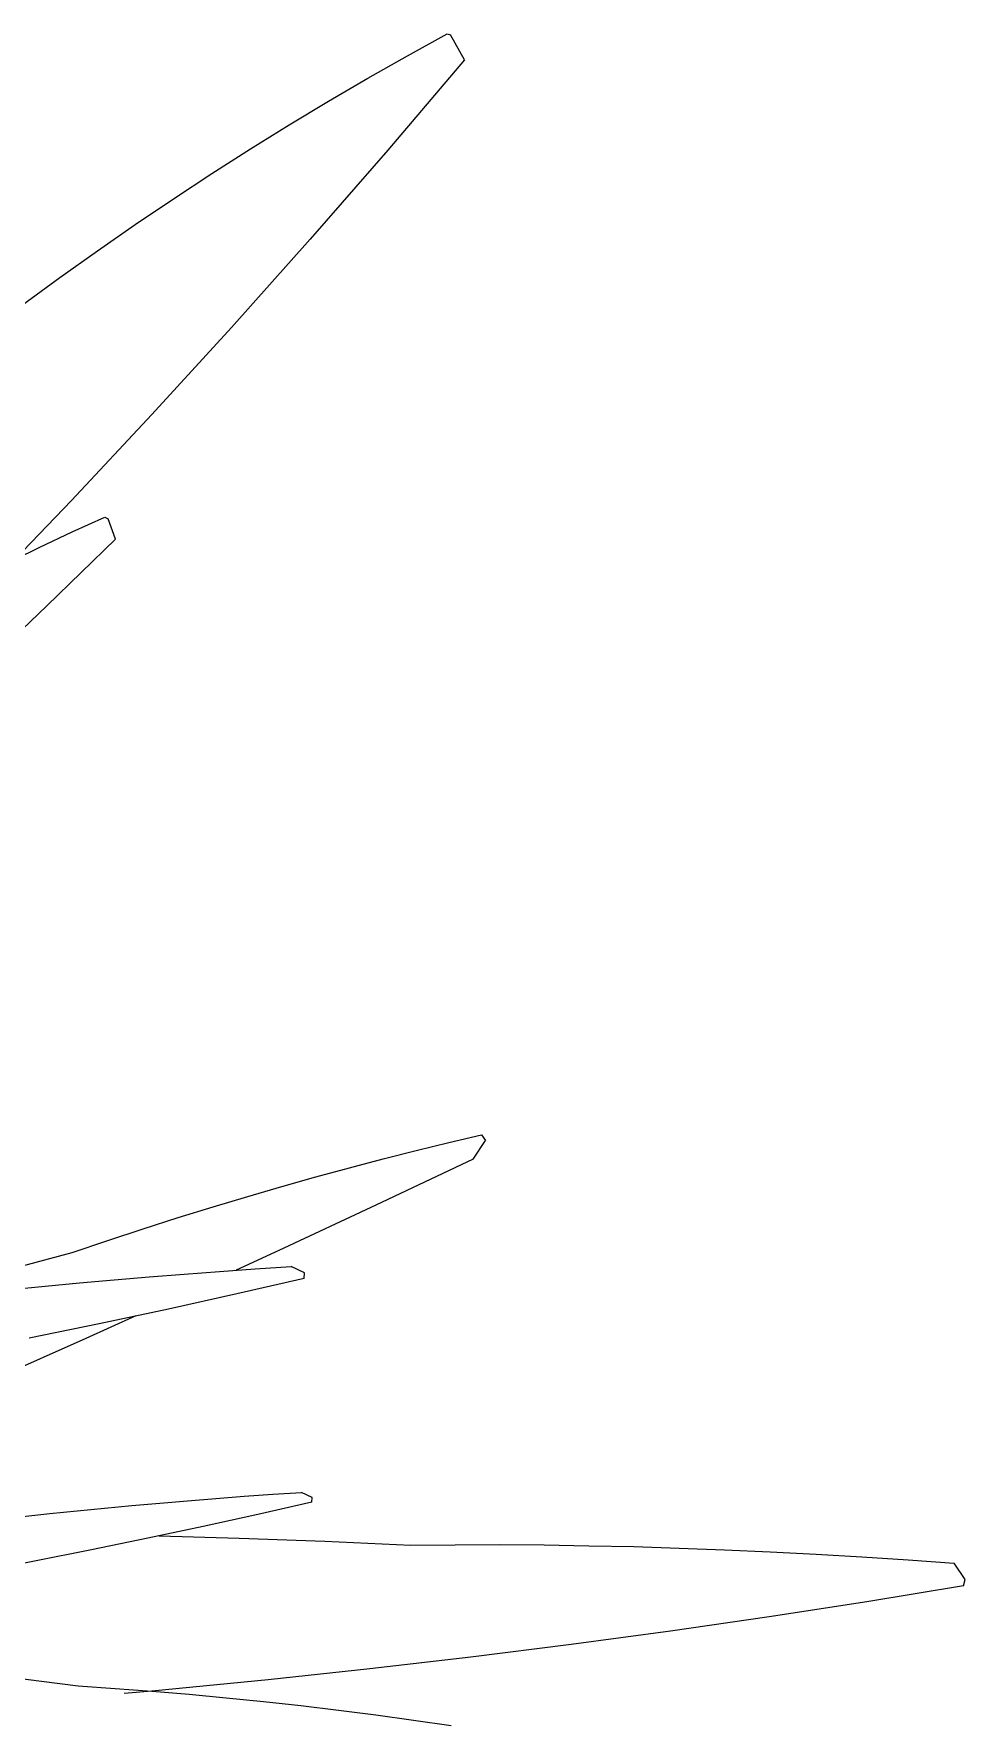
# Model space of a CAD drawing. Header units: metres. Extents: x 244.4 to 340.3, y -4.1 to 64.3.
# Drawn here: x 299.7977 to 299.995, y 40.8763 to 41.2345 of the extents above; entities that cross this region are included whole.
import ezdxf

# ---------------------------------------------------------------- set-up
doc = ezdxf.new("R2010")
doc.units = ezdxf.units.M
doc.layers.add('Edges', color=7, linetype='Continuous')

msp = doc.modelspace()

# ---------------------------------------------------------------- linework, layer by layer
at = {"layer": 'Edges'}
for p, q in [((299.87684, 41.22987), (299.88527, 41.23451)), ((299.88527, 41.23451), (299.88598, 41.23426)), ((299.88892, 41.22902), (299.88598, 41.23426)), ((299.86846, 41.22512), (299.87684, 41.22987)), ((299.88892, 41.22902), (299.87269, 41.2099)), ((299.86013, 41.22025), (299.86846, 41.22512)), ((299.85184, 41.21526), (299.86013, 41.22025)), ((299.84361, 41.21015), (299.85184, 41.21526)), ((299.83543, 41.20493), (299.84361, 41.21015)), ((299.87269, 41.2099), (299.85625, 41.19101)), ((299.8273, 41.19959), (299.83543, 41.20493)), ((299.81923, 41.19414), (299.8273, 41.19959)), ((299.81121, 41.18857), (299.81923, 41.19414)), ((299.85625, 41.19101), (299.83961, 41.17235)), ((299.80325, 41.18289), (299.81121, 41.18857)), ((299.79536, 41.1771), (299.80325, 41.18289)), ((299.83961, 41.17235), (299.82276, 41.15391)), ((299.82276, 41.15391), (299.80571, 41.13571)), ((299.80571, 41.13571), (299.79371, 41.12321)), ((299.80589, 41.12904), (299.81278, 41.13218)), ((299.81278, 41.13218), (299.81345, 41.13183)), ((299.81502, 41.12749), (299.81345, 41.13183)), ((299.79902, 41.1258), (299.80589, 41.12904)), ((299.81502, 41.12749), (299.80051, 41.11336)), ((299.79371, 41.12321), (299.79902, 41.1258)), ((299.80051, 41.11336), (299.78588, 41.09943)), ((299.88563, 40.9997), (299.8925, 41.00131)), ((299.8925, 41.00131), (299.89335, 41.00014)), ((299.87168, 40.99624), (299.87869, 40.99802)), ((299.87869, 40.99802), (299.88563, 40.9997)), ((299.89077, 40.9962), (299.89335, 41.00014)), ((299.85747, 40.99244), (299.86461, 40.99438)), ((299.86461, 40.99438), (299.87168, 40.99624)), ((299.89077, 40.9962), (299.87014, 40.98642)), ((299.84302, 40.98829), (299.85028, 40.99041)), ((299.85028, 40.99041), (299.85747, 40.99244)), ((299.8357, 40.98609), (299.84302, 40.98829)), ((299.82089, 40.98144), (299.82833, 40.98381)), ((299.82833, 40.98381), (299.8357, 40.98609)), ((299.87014, 40.98642), (299.84959, 40.97683)), ((299.8134, 40.97899), (299.82089, 40.98144)), ((299.79243, 40.9728), (299.80586, 40.97645)), ((299.80586, 40.97645), (299.8134, 40.97899)), ((299.84959, 40.97683), (299.84057, 40.97268)), ((299.82959, 40.97187), (299.83709, 40.97243)), ((299.83709, 40.97243), (299.84463, 40.97297)), ((299.84463, 40.97297), (299.85221, 40.97347)), ((299.85508, 40.97211), (299.85221, 40.97347)), ((299.7929, 40.96861), (299.80013, 40.96932)), ((299.80013, 40.96932), (299.80742, 40.97)), ((299.80742, 40.97), (299.81476, 40.97065)), ((299.81476, 40.97065), (299.82215, 40.97128)), ((299.82215, 40.97128), (299.82959, 40.97187)), ((299.85501, 40.97091), (299.84073, 40.96766)), ((299.85501, 40.97091), (299.85508, 40.97211)), ((299.84073, 40.96766), (299.82626, 40.96446)), ((299.81932, 40.96298), (299.80873, 40.95819)), ((299.82626, 40.96446), (299.81159, 40.96133)), ((299.80873, 40.95819), (299.78843, 40.94916)), ((299.81159, 40.96133), (299.79672, 40.95827)), ((299.80688, 40.92173), (299.81267, 40.92229)), ((299.81267, 40.92229), (299.81851, 40.92284)), ((299.81851, 40.92284), (299.82439, 40.92336)), ((299.82439, 40.92336), (299.83031, 40.92386)), ((299.83031, 40.92386), (299.83627, 40.92434)), ((299.83627, 40.92434), (299.84228, 40.92479)), ((299.84228, 40.92479), (299.84832, 40.92522)), ((299.85663, 40.92357), (299.8452, 40.92096)), ((299.84832, 40.92522), (299.85439, 40.92562)), ((299.85669, 40.92453), (299.85439, 40.92562)), ((299.85663, 40.92357), (299.85669, 40.92453)), ((299.79543, 40.92052), (299.80113, 40.92113)), ((299.80113, 40.92113), (299.80688, 40.92173)), ((299.8452, 40.92096), (299.8336, 40.91841)), ((299.82185, 40.9159), (299.80995, 40.91344)), ((299.8336, 40.91841), (299.82185, 40.9159)), ((299.82425, 40.91641), (299.84125, 40.91596)), ((299.84125, 40.91596), (299.85937, 40.9153)), ((299.85937, 40.9153), (299.87757, 40.91448)), ((299.80995, 40.91344), (299.79788, 40.91104)), ((299.87757, 40.91448), (299.88693, 40.91455)), ((299.88693, 40.91455), (299.89634, 40.91456)), ((299.89634, 40.91456), (299.90579, 40.91449)), ((299.90579, 40.91449), (299.91529, 40.91434)), ((299.91529, 40.91434), (299.92482, 40.91413)), ((299.92482, 40.91413), (299.9344, 40.91384)), ((299.9344, 40.91384), (299.94402, 40.91348)), ((299.94402, 40.91348), (299.95368, 40.91305)), ((299.95368, 40.91305), (299.96337, 40.91255)), ((299.96337, 40.91255), (299.9731, 40.91197)), ((299.9731, 40.91197), (299.98286, 40.91132)), ((299.79788, 40.91104), (299.78567, 40.90869)), ((299.98286, 40.91132), (299.99265, 40.91061)), ((299.99496, 40.90715), (299.99265, 40.91061)), ((299.99463, 40.90585), (299.97413, 40.90247)), ((299.99463, 40.90585), (299.99496, 40.90715)), ((299.97413, 40.90247), (299.95345, 40.89927)), ((299.95345, 40.89927), (299.93259, 40.89625)), ((299.93259, 40.89625), (299.91154, 40.8934)), ((299.89031, 40.89073), (299.86891, 40.88824)), ((299.91154, 40.8934), (299.89031, 40.89073)), ((299.79216, 40.88656), (299.80714, 40.88463)), ((299.86891, 40.88824), (299.84733, 40.88593)), ((299.80714, 40.88463), (299.81494, 40.88412)), ((299.81494, 40.88412), (299.82274, 40.88353)), ((299.82274, 40.88353), (299.81686, 40.88301)), ((299.82274, 40.88353), (299.82277, 40.88353)), ((299.8256, 40.88379), (299.82277, 40.88353)), ((299.82277, 40.88353), (299.83062, 40.88288)), ((299.84733, 40.88593), (299.8256, 40.88379)), ((299.83062, 40.88288), (299.8385, 40.88215)), ((299.8385, 40.88215), (299.84639, 40.88134)), ((299.84639, 40.88134), (299.8543, 40.88047)), ((299.8543, 40.88047), (299.86223, 40.87952)), ((299.86223, 40.87952), (299.87018, 40.8785)), ((299.87018, 40.8785), (299.87814, 40.87741)), ((299.87814, 40.87741), (299.88612, 40.87625))]:
    msp.add_line(p, q, dxfattribs=at)

doc.saveas('drawing.dxf')
